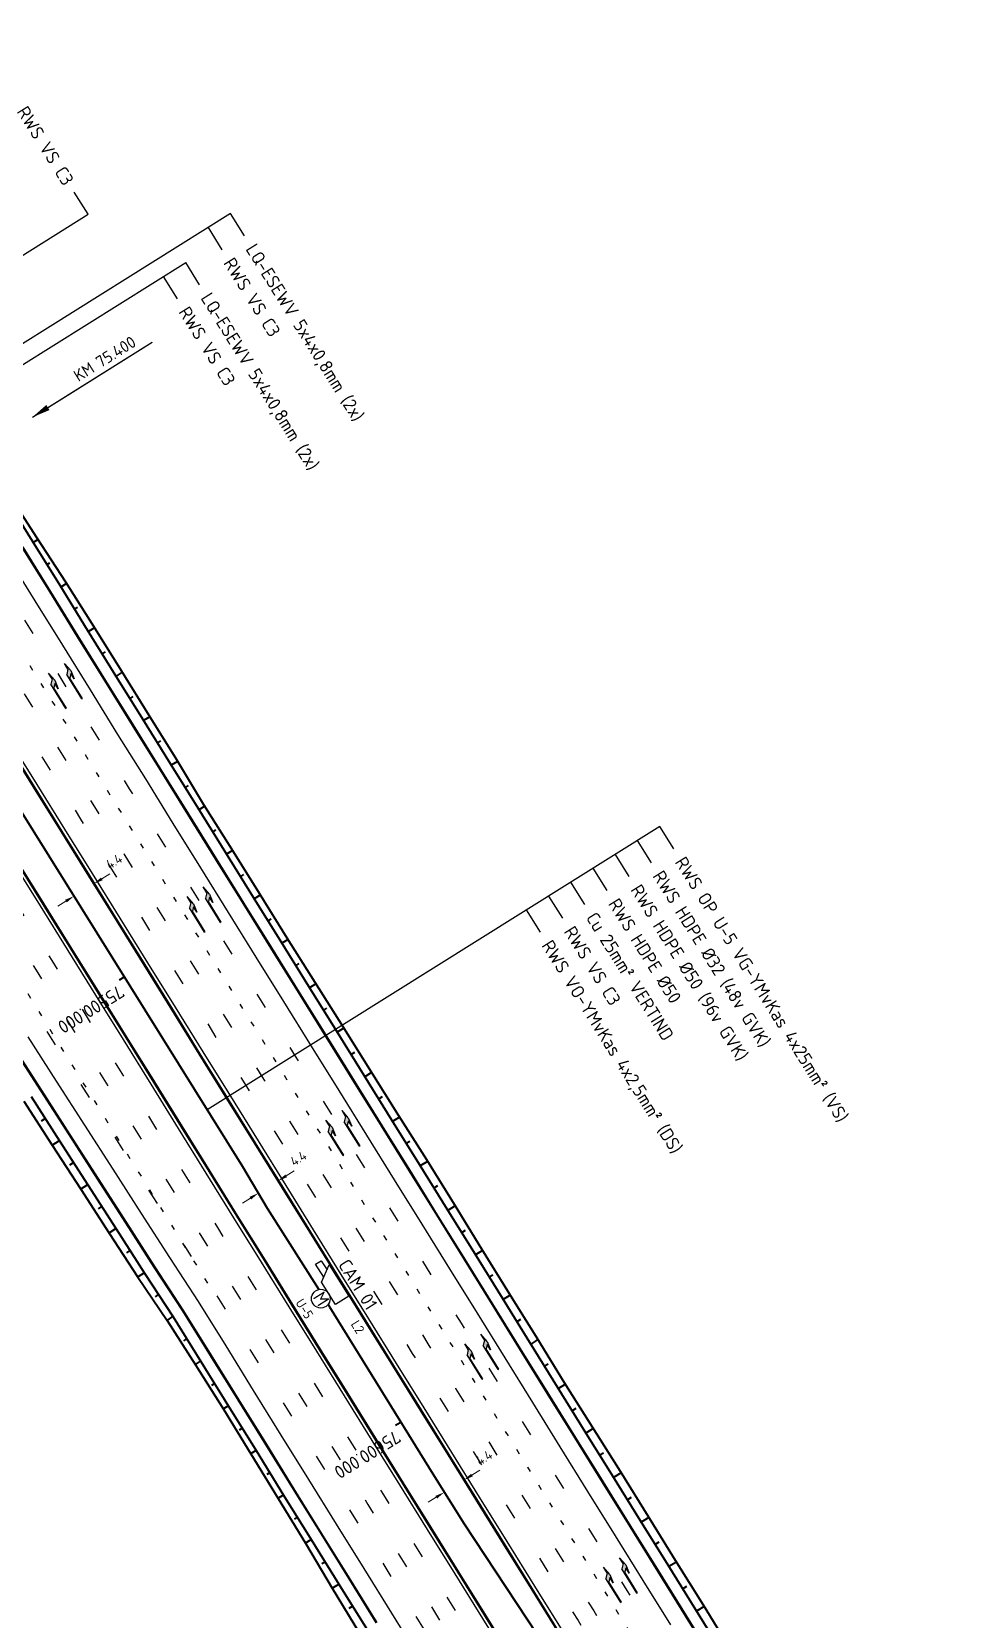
# Model space of a CAD drawing. Header units: metres. Extents: x 134219 to 139178, y 438661 to 444352.
# Drawn here: x 135953.1 to 136130.7, y 442189.7 to 442492.6 of the extents above; entities that cross this region are included whole.
import ezdxf
from ezdxf.enums import TextEntityAlignment as Align

# ---------------------------------------------------------------- set-up
doc = ezdxf.new("R2010")
doc.units = ezdxf.units.M
doc.linetypes.add('13strp', pattern=[4, 1, -3])
doc.linetypes.add('39strp', pattern=[12, 3, -9])
doc.layers.get('DEFPOINTS').update_dxf_attribs({"color": 193})
for name, color, linetype, lineweight in [('N-WE-AM-KILOMETRERING-S', 7, 'Continuous', 25), ('N-WE-KL-ET_LS_OV_KABEL-G', 10, 'KL-LS-OV-N', 35), ('N-WE-KL-ET_LS_OV_KABEL-M', 7, 'Continuous', 18), ('N-WE-KL-ET_LS_OV_KABEL-T25', 7, 'Continuous', 25), ('N-WE-KL-MONITORING-S', 10, 'Continuous', 25), ('N-WE-KL-MONITORING-T18', 1, 'Continuous', 25), ('Utd-ondergr-nw', 8, '13strp', 35), ('X-XX-AL-AANPIJLING-G', 7, 'Continuous', 18), ('X-XX-AL-AANPIJLING-S', 7, 'Continuous', 25)]:
    doc.layers.add(name, color=color, linetype=linetype, lineweight=lineweight)
doc.layers.add('N-WE-KL-MONITORING-T25', color=2, linetype='Continuous')
doc.layers.add('Utd-weg-nw', color=8, linetype='Continuous')
doc.styles.add('alm a2ee v011$0$rtw_iso', font='NLCS-ISO.ttf')
doc.styles.add('ISO18', font='NLCS-ISO.ttf')
doc.styles.add('ISO25', font='NLCS-ISO.ttf')
doc.styles.add('NLCS-ISO', font='NLCS-ISO.ttf')
doc.styles.add('NLCS_18', font='NLCS-ISO.ttf', dxfattribs={"height": 1.8})
doc.linetypes.add('KL-LS-OV-N', pattern='A,4,-1,[103,NLCS.SHX,S=0.75,R=0,X=0,Y=0],-1,4,-1.5,["0V",Standard,S=1,R=0,X=0,Y=-0.5],-3', length=14.5)
doc.dimstyles.new('NLCS_t18_pijl_Dimension_l3_h1', dxfattribs={"dimtxt": 1.8, "dimasz": 1.8, "dimexe": 2, "dimexo": 2, "dimgap": 0.7, "dimtad": 1, "dimdec": 1, "dimzin": 0, "dimdsep": 46, "dimtxsty": 'NLCS_18', "dimcen": 2.5, "dimdle": 2, "dimclrd": 256, "dimclre": 256, "dimclrt": 256, "dimadec": 1, "dimazin": 0, "dimtfac": 1, "dimtdec": 1, "dimtofl": 0, "dimtmove": 1, "dimatfit": 0, "dimfxl": 0, "dimtolj": 1, "dimtzin": 0, "dimlwd": 18, "dimlwe": 18, "dimarcsym": 0})
doc.dimstyles.new('UTD', dxfattribs={"dimtxt": 1.8, "dimasz": 1.8, "dimexe": 0, "dimexo": 0, "dimgap": 0.5, "dimtad": 1, "dimdec": 1, "dimzin": 1, "dimdsep": 46, "dimtxsty": 'ISO18', "dimcen": 2.5, "dimclrd": 256, "dimclre": 256, "dimclrt": 1, "dimadec": 0, "dimazin": 0, "dimtfac": 1, "dimtdec": 1, "dimtmove": 0, "dimatfit": 3, "dimfxl": 0, "dimlwd": -1, "dimlwe": -1, "dimarcsym": 0})

# ---------------------------------------------------------------- blocks, each defined once
blk = doc.blocks.new('Dwm A2 aanvulling$0$pijlre_750')
blk.add_hatch(color=256).paths.add_polyline_path([(5.2, -0.38), (4, -0.38), (5.7, -0.68), (7.5, -0.38), (6.2, -0.38), (5.45, 0.37), (0, 0.37), (0, 0.23), (4.6, 0.23)])
for p, q in [((0, 0.37), (5.45, 0.37)), ((0, 0.37), (0, 0.23)), ((0, 0.23), (4.6, 0.23)), ((5.2, -0.38), (4.6, 0.23)), ((6.2, -0.38), (5.45, 0.37)), ((4, -0.38), (5.2, -0.38)), ((5.7, -0.68), (4, -0.38)), ((5.7, -0.68), (7.5, -0.38)), ((6.2, -0.38), (7.5, -0.38))]:
    blk.add_line(p, q)
blk = doc.blocks.new('SKL-MONITORING_CAMERA_TILT_PAN')
blk.add_lwpolyline([(-3.18, 2.66), (-6.1, 2.66), (-6.1, 3.91), (-4.01, 3.91)])
blk.add_lwpolyline([(2.4, 4.79), (2.4, 1.79), (-2.6, 1.79), (-4.6, 4.79)], close=True)
blk.add_circle((0, 0), 1.79)
at = {"style": 'NLCS-ISO'}
blk.add_text('M', height=2.5, dxfattribs=at).set_placement((-1.1, -1.19))
at = {"layer": 'N-WE-KL-MONITORING-T18', "linetype": 'ByBlock', "style": 'NLCS-ISO'}
blk.add_attdef('GROEPSNUMMER', text='', height=1.8, dxfattribs=at).set_placement((-8.1, -5.79), align=Align.RIGHT)
blk.add_attdef('FASE-AANSLUITING_1', (4.4, -5.79), '', height=1.8, dxfattribs=at)
at = {"layer": 'N-WE-KL-MONITORING-T18', "linetype": 'ByBlock', "style": 'NLCS-ISO', "flags": 1}
for tag, p in [('OMSCHRIJVING_LEGENDA', (-6.1, -13.32)), ('LEVERANCIER', (-6.1, -17.1)), ('LOCATIE', (-6.1, -20.89)), ('TYPE_CAMERA', (-6.1, -24.67)), ('TYPE_PAN/TIL/ZOOM', (-6.1, -28.46)), ('HOOGTE_CAMERAMAST', (-6.1, -32.24)), ('LENGTE_UITHOUDER', (-6.1, -36.02)), ('TYPE_CAMERAMAST', (-6.1, -39.81)), ('BPS-CODERING', (-6.1, -43.59)), ('VOEDINGSPUNT', (-6.1, -47.38)), ('POSITIE_X', (-6.1, -51.16)), ('POSITIE_Y', (-6.1, -54.95)), ('OVERIGE_OPMERKING(EN)_1', (-6.1, -58.73)), ('OVERIGE_OPMERKING(EN)_2', (-6.1, -62.52))]:
    blk.add_attdef(tag, p, '', height=1.8, dxfattribs=at)
at = {"layer": 'N-WE-KL-MONITORING-T25', "linetype": 'ByBlock', "style": 'NLCS-ISO'}
blk.add_attdef('CAMERA-NUMMER', text='', height=2.5, dxfattribs=at).set_placement((-1.85, 3.29), align=Align.MIDDLE)
blk = doc.blocks.new('*D207')
at = {"layer": 'DEFPOINTS', "color": 0, "transparency": 16777216}
for p in [(135964.98, 442330.02), (135961.2, 442327.68), (135961.2, 442327.68)]:
    blk.add_point(p, dxfattribs=at)
at = {"layer": 'N-WE-KL-ET_LS_OV_KABEL-M', "lineweight": 18, "transparency": 16777216}
for p, q in [((135964.98, 442330.02), (135963.92, 442331.72)), ((135961.2, 442327.68), (135960.14, 442329.37))]:
    blk.add_line(p, q, dxfattribs=at)
at = {"layer": 'N-WE-KL-ET_LS_OV_KABEL-M', "linetype": 'Continuous', "lineweight": 18, "transparency": 16777216}
for p, q in [((135966.51, 442330.97), (135968.04, 442331.92)), ((135959.67, 442326.73), (135958.14, 442325.78))]:
    blk.add_line(p, q, dxfattribs=at)
at = {"layer": 'N-WE-KL-ET_LS_OV_KABEL-M', "transparency": 16777216}
for points in [[(135966.35, 442331.23), (135966.67, 442330.72), (135964.98, 442330.02)], [(135959.51, 442326.98), (135959.83, 442326.47), (135961.2, 442327.68)]]:
    blk.add_solid(points, dxfattribs=at)
at = {"layer": 'N-WE-KL-ET_LS_OV_KABEL-M', "transparency": 16777216, "insert": (135968.84, 442334.3), "char_height": 1.8, "attachment_point": 5, "rotation": 31.8363, "style": 'NLCS_18'}
blk.add_mtext('\\A1;4.4', dxfattribs=at)
blk = doc.blocks.new('*D208')
at = {"layer": 'DEFPOINTS', "color": 0, "transparency": 16777216}
for p in [(136000.16, 442273.36), (135996.39, 442271.01), (135996.39, 442271.01)]:
    blk.add_point(p, dxfattribs=at)
at = {"layer": 'N-WE-KL-ET_LS_OV_KABEL-M', "linetype": 'Continuous', "lineweight": 18, "transparency": 16777216}
for p, q in [((136001.69, 442274.3), (136003.22, 442275.25)), ((135994.86, 442270.06), (135993.34, 442269.12))]:
    blk.add_line(p, q, dxfattribs=at)
at = {"layer": 'N-WE-KL-ET_LS_OV_KABEL-M', "lineweight": 18, "transparency": 16777216}
for p, q in [((135996.39, 442271.01), (135995.34, 442272.71)), ((136000.16, 442273.36), (135999.11, 442275.05))]:
    blk.add_line(p, q, dxfattribs=at)
at = {"layer": 'N-WE-KL-ET_LS_OV_KABEL-M', "transparency": 16777216}
for points in [[(136001.54, 442274.56), (136001.85, 442274.05), (136000.16, 442273.36)], [(135994.71, 442270.32), (135995.02, 442269.81), (135996.39, 442271.01)]]:
    blk.add_solid(points, dxfattribs=at)
at = {"layer": 'N-WE-KL-ET_LS_OV_KABEL-M', "transparency": 16777216, "insert": (136004.03, 442277.64), "char_height": 1.8, "attachment_point": 5, "rotation": 31.8363, "style": 'NLCS_18'}
blk.add_mtext('\\A1;4.4', dxfattribs=at)
blk = doc.blocks.new('*D209')
at = {"layer": 'DEFPOINTS', "color": 0, "transparency": 16777216}
for p in [(136035.61, 442216.27), (136031.86, 442213.94), (136031.86, 442213.94)]:
    blk.add_point(p, dxfattribs=at)
at = {"layer": 'N-WE-KL-ET_LS_OV_KABEL-M', "lineweight": 18, "transparency": 16777216}
for p, q in [((136035.61, 442216.27), (136034.55, 442217.97)), ((136031.86, 442213.94), (136030.8, 442215.64))]:
    blk.add_line(p, q, dxfattribs=at)
at = {"layer": 'N-WE-KL-ET_LS_OV_KABEL-M', "linetype": 'Continuous', "lineweight": 18, "transparency": 16777216}
for p, q in [((136037.14, 442217.22), (136038.67, 442218.17)), ((136030.33, 442212.99), (136028.8, 442212.04))]:
    blk.add_line(p, q, dxfattribs=at)
at = {"layer": 'N-WE-KL-ET_LS_OV_KABEL-M', "transparency": 16777216}
for points in [[(136036.98, 442217.47), (136037.3, 442216.97), (136035.61, 442216.27)], [(136030.17, 442213.25), (136030.49, 442212.74), (136031.86, 442213.94)]]:
    blk.add_solid(points, dxfattribs=at)
at = {"layer": 'N-WE-KL-ET_LS_OV_KABEL-M', "transparency": 16777216, "insert": (136039.47, 442220.55), "char_height": 1.8, "attachment_point": 5, "rotation": 31.8363, "style": 'NLCS_18'}
blk.add_mtext('\\A1;4.4', dxfattribs=at)
blk = doc.blocks.new('SAL-AM_KILOMETRERING-SO (1)')
blk.add_lwpolyline([(10, 0), (19, 0), (37, 0)])
at = {"style": 'NLCS-ISO'}
blk.add_text('KM', height=2.25, dxfattribs=at).set_placement((21, 1))
blk.add_attdef('KM', (26, 1), '', height=2.25, dxfattribs=at)

msp = doc.modelspace()

# ---------------------------------------------------------------- linework, layer by layer
at = {"layer": 'N-WE-KL-ET_LS_OV_KABEL-G', "elevation": 1.47, "flags": 128}
for points in [[(135928.56, 442379.97), (135993.39, 442276.1), (135998.09, 442268.15), (136007.91, 442252.63)], [(136009.71, 442249.78), (136009.98, 442249.34), (136029.66, 442217.44), (136035.64, 442207.92), (136051.53, 442183.81), (136063.88, 442163.96), (136083.42, 442134.87), (136087.68, 442128.39), (136098.45, 442110.21), (136094.16, 442107.28)]]:
    msp.add_lwpolyline(points, dxfattribs=at)
at = {"layer": 'Utd-ondergr-nw', "color": 7, "linetype": 'Continuous'}
for p, q in [((135970.68, 442312.16), (135969.83, 442311.63)), ((136023.43, 442227.2), (136022.58, 442226.68))]:
    msp.add_line(p, q, dxfattribs=at)
at = {"layer": 'Utd-ondergr-nw', "linetype": 'Continuous', "flags": 128}
for points in [[(135947.93, 442403.97), (135953.2, 442395.47), (135958.48, 442386.98), (135963.75, 442378.48), (135969.03, 442369.99), (135974.3, 442361.49), (135979.58, 442353), (135984.85, 442344.5), (135990.13, 442336.01), (135995.4, 442327.51), (136000.68, 442319.01), (136005.95, 442310.52), (136011.23, 442302.02), (136016.5, 442293.53), (136021.78, 442285.03), (136027.05, 442276.54), (136032.33, 442268.04), (136037.6, 442259.54), (136042.88, 442251.05), (136048.15, 442242.55), (136053.43, 442234.06), (136058.7, 442225.56), (136063.98, 442217.07), (136069.25, 442208.57), (136074.53, 442200.08), (136079.8, 442191.58), (136085.08, 442183.08)], [(135948.7, 442404.45), (135954.14, 442396.05), (135959.57, 442387.66), (135964.92, 442379.21), (135970.2, 442370.72), (135975.48, 442362.22), (135980.75, 442353.72), (135985.95, 442345.18), (135991.24, 442336.7), (135996.55, 442328.22), (136001.85, 442319.74), (136007.17, 442311.27), (136012.48, 442302.8), (136017.79, 442294.33), (136023.1, 442285.85), (136028.45, 442277.4), (136033.75, 442268.92), (136038.96, 442260.39), (136044.23, 442251.89), (136049.5, 442243.39), (136054.76, 442234.89), (136060.08, 442226.42), (136065.41, 442217.96), (136070.7, 442209.47), (136075.95, 442200.96), (136081.25, 442192.48), (136086.47, 442183.95)], [(135951.29, 442394.29), (135956.57, 442385.79), (135961.84, 442377.3), (135967.12, 442368.8), (135972.39, 442360.31), (135977.67, 442351.81), (135982.94, 442343.31), (135988.22, 442334.82), (135993.49, 442326.32), (135998.77, 442317.83), (136004.04, 442309.33), (136009.32, 442300.84), (136014.59, 442292.34), (136019.87, 442283.84), (136025.14, 442275.35), (136030.42, 442266.85), (136035.69, 442258.36), (136040.97, 442249.86), (136046.24, 442241.37), (136051.51, 442232.87), (136056.79, 442224.38), (136062.06, 442215.88), (136067.34, 442207.38), (136072.61, 442198.89), (136077.89, 442190.39), (136083.16, 442181.9)], [(135951.35, 442394.32), (135956.63, 442385.83), (135961.9, 442377.33), (135967.18, 442368.84), (135972.45, 442360.34), (135977.73, 442351.85), (135983, 442343.35), (135988.28, 442334.86), (135993.55, 442326.36), (135998.83, 442317.86), (136004.1, 442309.37), (136009.37, 442300.87), (136014.65, 442292.38), (136019.92, 442283.88), (136025.2, 442275.39), (136030.47, 442266.89), (136035.75, 442258.39), (136041.02, 442249.9), (136046.3, 442241.4), (136051.57, 442232.91), (136056.85, 442224.41), (136062.12, 442215.92), (136067.4, 442207.42), (136072.67, 442198.93), (136077.95, 442190.43), (136083.22, 442181.93)], [(135954.34, 442395.73), (135953.41, 442395.15)], [(135956.55, 442391.22), (135956.04, 442390.9)], [(135959.77, 442387.33), (135958.68, 442386.65)], [(135961.88, 442382.76), (135961.32, 442382.4)], [(135965.12, 442378.88), (135963.96, 442378.16)], [(135967.18, 442374.27), (135966.59, 442373.91)], [(135970.4, 442370.39), (135969.23, 442369.66)], [(135972.46, 442365.78), (135971.87, 442365.41)], [(135975.68, 442361.9), (135974.5, 442361.17)], [(135948.2, 442357.05), (135953.47, 442348.56), (135958.75, 442340.06), (135964.02, 442331.57), (135969.3, 442323.07), (135974.57, 442314.58), (135979.85, 442306.08), (135985.12, 442297.58), (135990.4, 442289.09), (135995.67, 442280.59), (136000.95, 442272.1), (136006.22, 442263.6), (136011.5, 442255.11), (136016.77, 442246.61), (136022.05, 442238.12), (136027.32, 442229.62), (136032.6, 442221.12), (136037.87, 442212.63), (136043.15, 442204.13), (136048.42, 442195.64), (136053.69, 442187.14)], [(135948.26, 442357.09), (135953.53, 442348.59), (135958.81, 442340.1), (135964.08, 442331.6), (135969.36, 442323.11), (135974.63, 442314.61), (135979.91, 442306.12), (135985.18, 442297.62), (135990.46, 442289.13), (135995.73, 442280.63), (136001.01, 442272.13), (136006.28, 442263.64), (136011.55, 442255.14), (136016.83, 442246.65), (136022.1, 442238.15), (136027.38, 442229.66), (136032.65, 442221.16), (136037.93, 442212.67), (136043.2, 442204.17), (136048.48, 442195.67), (136053.75, 442187.18)], [(135977.73, 442357.28), (135977.14, 442356.92)], [(135980.95, 442353.39), (135979.78, 442352.67)], [(135982.98, 442348.77), (135982.42, 442348.42)], [(135986.15, 442344.86), (135985.05, 442344.17)], [(135988.25, 442340.27), (135987.69, 442339.93)], [(135991.45, 442336.37), (135990.33, 442335.68)], [(135950.06, 442334.67), (135955.33, 442326.17), (135960.61, 442317.67), (135965.88, 442309.18), (135971.15, 442300.68), (135976.43, 442292.19), (135981.7, 442283.69), (135986.98, 442275.2), (135992.25, 442266.7), (135997.53, 442258.21), (136002.8, 442249.71), (136008.08, 442241.21), (136013.35, 442232.72), (136018.63, 442224.22), (136023.9, 442215.73), (136029.18, 442207.23), (136034.45, 442198.74), (136039.73, 442190.24), (136045, 442181.75)], [(135950.11, 442334.7), (135955.39, 442326.21), (135960.66, 442317.71), (135965.94, 442309.22), (135971.21, 442300.72), (135976.49, 442292.22), (135981.76, 442283.73), (135987.04, 442275.23), (135992.31, 442266.74), (135997.59, 442258.24), (136002.86, 442249.75), (136008.14, 442241.25), (136013.41, 442232.76), (136018.69, 442224.26), (136023.96, 442215.76), (136029.24, 442207.27), (136034.51, 442198.77), (136039.79, 442190.28), (136045.06, 442181.78)], [(135993.53, 442331.78), (135992.97, 442331.43)], [(135996.75, 442327.89), (135995.6, 442327.18)], [(135998.82, 442323.3), (135998.24, 442322.94)], [(136002.05, 442319.42), (136000.88, 442318.69)], [(136004.11, 442314.81), (136003.52, 442314.44)], [(136007.37, 442310.95), (136006.15, 442310.19)], [(136009.41, 442306.33), (136008.79, 442305.94)], [(136012.68, 442302.47), (136011.43, 442301.7)], [(135949.5, 442299.01), (135954.9, 442290.59), (135960.3, 442282.17), (135965.7, 442273.76), (135971.1, 442265.34), (135976.5, 442256.92), (135981.97, 442248.54), (135987.24, 442240.05), (135992.52, 442231.55), (135997.79, 442223.06), (136003.07, 442214.56), (136008.34, 442206.06), (136013.62, 442197.57), (136018.89, 442189.07)], [(135949.56, 442299.05), (135954.96, 442290.63), (135960.36, 442282.21), (135965.76, 442273.79), (135971.16, 442265.38), (135976.56, 442256.96), (135982.03, 442248.58), (135987.3, 442240.08), (135992.58, 442231.59), (135997.85, 442223.09), (136003.12, 442214.6), (136008.4, 442206.1), (136013.67, 442197.61), (136018.95, 442189.11)], [(136014.7, 442297.84), (136014.07, 442297.45)], [(136017.99, 442294), (136016.7, 442293.2)], [(135951.66, 442288.58), (135957.03, 442280.14), (135962.49, 442271.76), (135967.95, 442263.38), (135973.42, 442255.01), (135978.98, 442246.69), (135984.4, 442238.28), (135989.71, 442229.81), (135994.95, 442221.29), (136000.19, 442212.78), (136005.36, 442204.21), (136010.49, 442195.63), (136015.7, 442187.09)], [(135953.05, 442289.44), (135958.45, 442281.02), (135963.85, 442272.61), (135969.25, 442264.19), (135974.65, 442255.77), (135980.11, 442247.39), (135985.39, 442238.9), (135990.66, 442230.4), (135995.94, 442221.91), (136001.21, 442213.41), (136006.49, 442204.91), (136011.76, 442196.42), (136017.04, 442187.92)], [(136020, 442289.36), (136019.34, 442288.95)], [(135955.03, 442284.83), (135955.73, 442285.27)], [(136023.31, 442285.53), (136021.98, 442284.71)], [(135957.02, 442280.17), (135958.42, 442281.07)], [(136025.3, 442280.88), (136024.62, 442280.46)], [(135960.43, 442276.42), (135961.12, 442276.87)], [(136028.65, 442277.08), (136027.25, 442276.21)], [(135962.47, 442271.78), (135963.82, 442272.66)], [(136030.6, 442272.4), (136029.89, 442271.96)], [(135965.86, 442268.02), (135966.51, 442268.45)], [(136033.95, 442268.6), (136032.53, 442267.71)], [(135967.93, 442263.41), (135969.21, 442264.24)], [(136035.86, 442263.9), (136035.17, 442263.47)], [(135971.29, 442259.63), (135971.91, 442260.04)], [(136039.17, 442260.06), (136037.8, 442259.22)], [(135973.4, 442255.03), (135974.61, 442255.83)], [(136041.12, 442255.39), (136040.44, 442254.97)], [(135976.76, 442251.26), (135977.34, 442251.65)], [(136044.43, 442251.56), (136043.08, 442250.72)], [(135978.96, 442246.72), (135980.07, 442247.45)], [(136046.39, 442246.89), (136045.72, 442246.48)], [(135982.19, 442242.86), (135982.72, 442243.2)], [(136049.7, 442243.06), (136048.35, 442242.23)], [(135984.38, 442238.32), (135985.36, 442238.94)], [(136051.66, 442238.4), (136050.99, 442237.98)], [(135987.52, 442234.38), (135988, 442234.69)], [(136054.97, 442234.56), (136053.63, 442233.73)], [(135989.69, 442229.84), (135990.64, 442230.44)], [(136056.95, 442229.91), (136056.27, 442229.48)], [(135992.79, 442225.88), (135993.28, 442226.18)], [(136060.29, 442226.1), (136058.9, 442225.24)], [(135994.93, 442221.33), (135995.92, 442221.94)], [(136062.25, 442221.43), (136061.54, 442220.99)], [(135998.05, 442217.38), (135998.56, 442217.69)], [(136065.61, 442217.63), (136064.18, 442216.74)], [(136000.17, 442212.81), (136001.2, 442213.44)], [(136067.54, 442212.94), (136066.82, 442212.49)], [(136003.3, 442208.86), (136003.84, 442209.18)], [(136070.9, 442209.14), (136069.45, 442208.25)], [(136005.33, 442204.25), (136006.48, 442204.93)], [(136072.81, 442204.44), (136072.09, 442204)], [(136008.51, 442200.32), (136009.12, 442200.68)], [(136076.15, 442200.63), (136074.73, 442199.75)], [(136010.47, 442195.67), (136011.75, 442196.44)], [(136078.08, 442195.95), (136077.37, 442195.5)], [(136013.73, 442191.8), (136014.38, 442192.2)], [(136081.45, 442192.15), (136080, 442191.25)]]:
    msp.add_lwpolyline(points, dxfattribs=at)
at = {"layer": 'Utd-weg-nw', "linetype": '13strp', "flags": 128}
for points in [[(135878.92, 442490.6), (135884.2, 442482.11), (135889.47, 442473.61), (135894.75, 442465.12), (135900.02, 442456.62), (135905.3, 442448.13), (135910.57, 442439.63), (135915.85, 442431.13), (135921.12, 442422.64), (135926.4, 442414.14), (135931.67, 442405.65), (135936.95, 442397.15), (135942.22, 442388.66), (135947.5, 442380.16), (135952.77, 442371.67), (135958.05, 442363.17), (135963.32, 442354.67), (135968.6, 442346.18), (135973.87, 442337.68), (135979.15, 442329.19), (135984.42, 442320.69), (135989.7, 442312.2), (135994.97, 442303.7), (136000.25, 442295.2), (136005.52, 442286.71), (136010.8, 442278.21), (136016.07, 442269.72), (136021.35, 442261.22), (136026.62, 442252.73), (136031.9, 442244.23), (136037.17, 442235.74), (136042.45, 442227.24), (136047.72, 442218.74), (136053, 442210.25), (136058.27, 442201.75), (136063.55, 442193.26), (136068.82, 442184.76), (136074.1, 442176.27), (136079.37, 442167.77), (136084.65, 442159.28), (136089.92, 442150.78), (136095.2, 442142.28), (136100.47, 442133.79), (136105.75, 442125.29), (136111.02, 442116.8), (136116.29, 442108.3), (136121.57, 442099.81), (136126.84, 442091.31), (136130.7, 442085.1)], [(135848.99, 442475.59), (135850.59, 442473.01), (135855.87, 442464.52), (135861.14, 442456.02), (135866.41, 442447.52), (135871.69, 442439.03), (135876.96, 442430.53), (135882.24, 442422.04), (135887.51, 442413.54), (135892.79, 442405.05), (135898.06, 442396.55), (135903.34, 442388.06), (135908.61, 442379.56), (135913.89, 442371.06), (135919.16, 442362.57), (135924.44, 442354.07), (135929.71, 442345.58), (135934.99, 442337.08), (135940.26, 442328.59), (135945.54, 442320.09), (135950.81, 442311.6), (135956.09, 442303.1), (135961.36, 442294.6), (135966.64, 442286.11), (135971.91, 442277.61), (135977.19, 442269.12), (135982.46, 442260.62), (135987.74, 442252.13)]]:
    msp.add_lwpolyline(points, dxfattribs=at)
at = {"layer": 'Utd-weg-nw', "linetype": '39strp', "flags": 128}
for points in [[(135882.33, 442492.6), (135887.45, 442484.16), (135892.68, 442475.63), (135897.93, 442467.1), (135903.19, 442458.59), (135908.46, 442450.09), (135912.6, 442443.43), (135913.74, 442441.59), (135919.01, 442433.1), (135924.29, 442424.6), (135929.56, 442416.11), (135934.84, 442407.61), (135940.11, 442399.12), (135945.39, 442390.62), (135950.66, 442382.13), (135955.94, 442373.63), (135961.21, 442365.13), (135966.49, 442356.64), (135971.76, 442348.14), (135977.04, 442339.65), (135982.31, 442331.15), (135987.59, 442322.66), (135992.86, 442314.16), (135998.14, 442305.67), (136003.41, 442297.17), (136008.69, 442288.67), (136013.96, 442280.18), (136019.24, 442271.68), (136024.51, 442263.19), (136029.79, 442254.69), (136035.06, 442246.2), (136040.34, 442237.7), (136045.61, 442229.21), (136050.89, 442220.71), (136056.16, 442212.21), (136061.44, 442203.72), (136066.71, 442195.22), (136071.99, 442186.73), (136077.26, 442178.23), (136082.54, 442169.74), (136087.81, 442161.24), (136093.08, 442152.74), (136098.36, 442144.25), (136103.63, 442135.75), (136108.91, 442127.26), (136114.18, 442118.76), (136119.46, 442110.27)], [(135875.76, 442488.64), (135881.03, 442480.14), (135886.31, 442471.65), (135891.58, 442463.15), (135896.86, 442454.66), (135902.13, 442446.16), (135907.41, 442437.67), (135912.68, 442429.17), (135917.96, 442420.67), (135923.23, 442412.18), (135928.51, 442403.68), (135933.78, 442395.19), (135939.06, 442386.69), (135944.33, 442378.2), (135949.61, 442369.7), (135954.88, 442361.2), (135960.16, 442352.71), (135965.43, 442344.21), (135970.71, 442335.72), (135975.98, 442327.22), (135981.26, 442318.73), (135986.53, 442310.23), (135991.81, 442301.74), (135997.08, 442293.24), (136002.36, 442284.74), (136007.63, 442276.25), (136012.91, 442267.75), (136018.18, 442259.26), (136023.46, 442250.76), (136028.73, 442242.27), (136034.01, 442233.77), (136039.28, 442225.28), (136044.56, 442216.78), (136049.83, 442208.28), (136055.11, 442199.79), (136060.38, 442191.29), (136065.66, 442182.8), (136070.93, 442174.3), (136076.21, 442165.81), (136081.48, 442157.31), (136086.76, 442148.81), (136092.03, 442140.32), (136097.31, 442131.82), (136102.58, 442123.33), (136107.86, 442114.83), (136113.13, 442106.34), (136118.41, 442097.84), (136123.68, 442089.35), (136127.13, 442083.8)], [(135872.78, 442486.79), (135878.06, 442478.3), (135883.33, 442469.8), (135888.61, 442461.31), (135893.88, 442452.81), (135899.16, 442444.31), (135904.43, 442435.82), (135909.71, 442427.32), (135914.98, 442418.83), (135920.26, 442410.33), (135925.53, 442401.84), (135930.81, 442393.34), (135936.08, 442384.85), (135941.36, 442376.35), (135946.63, 442367.85), (135951.91, 442359.36), (135957.18, 442350.86), (135962.46, 442342.37), (135967.73, 442333.87), (135973.01, 442325.38), (135978.28, 442316.88), (135983.56, 442308.38), (135988.83, 442299.89), (135994.11, 442291.39), (135999.38, 442282.9), (136004.66, 442274.4), (136009.93, 442265.91), (136015.21, 442257.41), (136020.48, 442248.92), (136025.76, 442240.42), (136031.03, 442231.92), (136036.31, 442223.43), (136041.58, 442214.93), (136046.86, 442206.44), (136052.13, 442197.94), (136057.41, 442189.45), (136062.68, 442180.95), (136067.96, 442172.46), (136073.23, 442163.96), (136078.51, 442155.46), (136083.78, 442146.97), (136089.06, 442138.47), (136094.33, 442129.98), (136099.61, 442121.48), (136104.88, 442112.99), (136110.16, 442104.49), (136115.43, 442096), (136120.71, 442087.5), (136123.77, 442082.57)], [(135855.13, 442479.4), (135856.73, 442476.82), (135862, 442468.33), (135867.28, 442459.83), (135872.55, 442451.34), (135877.83, 442442.84), (135883.1, 442434.34), (135888.38, 442425.85), (135893.65, 442417.35), (135898.93, 442408.86), (135904.2, 442400.36), (135909.48, 442391.87), (135914.75, 442383.37), (135920.03, 442374.88), (135925.3, 442366.38), (135930.58, 442357.88), (135935.85, 442349.39), (135941.13, 442340.89), (135946.4, 442332.4), (135951.68, 442323.9), (135956.95, 442315.41), (135962.23, 442306.91), (135967.5, 442298.42), (135972.78, 442289.92), (135978.05, 442281.42), (135983.33, 442272.93), (135988.6, 442264.43), (135993.88, 442255.94), (135999.15, 442247.44), (136004.43, 442238.95), (136009.7, 442230.45), (136014.98, 442221.96), (136020.25, 442213.46), (136025.53, 442204.96), (136030.8, 442196.47), (136036.08, 442187.97), (136041.35, 442179.48), (136046.63, 442170.98), (136051.9, 442162.49), (136057.18, 442153.99), (136062.45, 442145.49), (136067.73, 442137), (136073, 442128.5), (136078.28, 442120.01), (136083.55, 442111.51), (136088.83, 442103.02), (136094.1, 442094.52), (136099.38, 442086.03), (136104.65, 442077.53), (136105.64, 442075.94)], [(135852.16, 442477.55), (135853.75, 442474.98), (135859.03, 442466.48), (135864.3, 442457.99), (135869.58, 442449.49), (135874.85, 442440.99), (135880.13, 442432.5), (135885.4, 442424), (135890.68, 442415.51), (135895.95, 442407.01), (135901.23, 442398.52), (135906.5, 442390.02), (135911.78, 442381.53), (135917.05, 442373.03), (135922.33, 442364.53), (135927.6, 442356.04), (135932.88, 442347.54), (135938.15, 442339.05), (135943.43, 442330.55), (135948.7, 442322.06), (135953.98, 442313.56), (135959.25, 442305.06), (135964.53, 442296.57), (135969.8, 442288.07), (135975.08, 442279.58), (135980.35, 442271.08), (135985.63, 442262.59), (135990.9, 442254.09), (135996.18, 442245.6), (136001.45, 442237.1), (136006.73, 442228.6), (136012, 442220.11), (136017.28, 442211.61), (136022.55, 442203.12), (136027.83, 442194.62), (136033.1, 442186.13), (136038.38, 442177.63), (136043.65, 442169.14), (136048.93, 442160.64), (136054.2, 442152.14), (136059.48, 442143.65), (136064.75, 442135.15), (136070.03, 442126.66), (136075.3, 442118.16), (136080.58, 442109.67), (136085.85, 442101.17), (136091.13, 442092.67), (136096.4, 442084.18), (136101.68, 442075.68), (136102.28, 442074.71)], [(135845.86, 442473.57), (135847.46, 442471.07), (135852.86, 442462.65), (135858.26, 442454.23), (135863.66, 442445.82), (135869.06, 442437.4), (135874.46, 442428.98), (135879.86, 442420.56), (135885.26, 442412.15), (135890.66, 442403.73), (135896.06, 442395.31), (135901.46, 442386.89), (135906.86, 442378.47), (135912.26, 442370.06), (135917.66, 442361.64), (135923.06, 442353.22), (135928.46, 442344.8), (135933.86, 442336.38), (135939.27, 442327.97), (135944.67, 442319.55), (135950.07, 442311.13), (135955.47, 442302.71), (135960.87, 442294.29), (135966.27, 442285.88), (135971.67, 442277.46), (135977.07, 442269.04), (135982.47, 442260.62), (135987.93, 442252.24), (135993.2, 442243.75), (135998.48, 442235.25), (136003.75, 442226.76), (136009.03, 442218.26), (136014.3, 442209.77), (136019.58, 442201.27), (136024.85, 442192.78), (136030.13, 442184.28), (136035.4, 442175.78), (136040.68, 442167.29), (136045.95, 442158.79), (136051.23, 442150.3), (136056.5, 442141.8), (136061.78, 442133.31), (136067.05, 442124.81), (136072.33, 442116.32), (136077.6, 442107.82), (136082.88, 442099.32), (136088.15, 442090.83), (136093.43, 442082.33), (136098.7, 442073.84), (136098.92, 442073.48)]]:
    msp.add_lwpolyline(points, dxfattribs=at)
at = {"layer": 'Utd-weg-nw', "linetype": 'Continuous', "flags": 128}
for points in [[(135948.45, 442392.52), (135953.72, 442384.02), (135959, 442375.53), (135964.27, 442367.03), (135969.54, 442358.54), (135974.82, 442350.04), (135980.09, 442341.55), (135985.37, 442333.05), (135990.64, 442324.56), (135995.92, 442316.06), (136001.19, 442307.56), (136006.47, 442299.07), (136011.74, 442290.57), (136017.02, 442282.08), (136022.29, 442273.58), (136027.57, 442265.09), (136032.84, 442256.59), (136038.12, 442248.1), (136043.39, 442239.6), (136048.67, 442231.1), (136053.94, 442222.61), (136059.22, 442214.11), (136064.49, 442205.62), (136069.77, 442197.12), (136075.04, 442188.63)], [(135948.85, 442357.46), (135954.13, 442348.96), (135959.4, 442340.47), (135964.68, 442331.97), (135969.95, 442323.48), (135975.23, 442314.98), (135980.5, 442306.49), (135985.77, 442297.99), (135991.05, 442289.49), (135996.32, 442281), (136001.6, 442272.5), (136006.87, 442264.01), (136012.15, 442255.51), (136017.42, 442247.02), (136022.7, 442238.52), (136027.97, 442230.03), (136033.25, 442221.53), (136038.52, 442213.03), (136043.8, 442204.54), (136049.07, 442196.04), (136054.35, 442187.55)], [(135949.46, 442334.3), (135954.74, 442325.8), (135960.01, 442317.31), (135965.29, 442308.81), (135970.56, 442300.31), (135975.84, 442291.82), (135981.11, 442283.32), (135986.39, 442274.83), (135991.66, 442266.33), (135996.93, 442257.84), (136002.21, 442249.34), (136007.48, 442240.85), (136012.76, 442232.35), (136018.03, 442223.85), (136023.31, 442215.36), (136028.58, 442206.86), (136033.86, 442198.37), (136039.13, 442189.87), (136044.41, 442181.38)], [(135952.41, 442300.81), (135957.81, 442292.4), (135963.21, 442283.98), (135968.61, 442275.56), (135974.01, 442267.14), (135979.41, 442258.72), (135984.87, 442250.35), (135990.15, 442241.85), (135995.42, 442233.35), (136000.7, 442224.86), (136005.97, 442216.36), (136011.25, 442207.87), (136016.52, 442199.37), (136021.8, 442190.88), (136027.07, 442182.38)]]:
    msp.add_lwpolyline(points, dxfattribs=at)
at = {"layer": 'X-XX-AL-AANPIJLING-S'}
for p, q in [((135963.92, 442457.78), (135961.27, 442462.02)), ((135928.13, 442435.38), (135963.92, 442457.78)), ((135991.09, 442457.9), (135935.68, 442423.22)), ((135993.75, 442453.66), (135991.09, 442457.9)), ((135989.51, 442451.01), (135986.85, 442455.25)), ((135985.17, 442444.32), (135982.52, 442448.56)), ((135980.93, 442441.67), (135978.28, 442445.91)), ((136073, 442340.96), (135986.64, 442286.91)), ((136075.65, 442336.72), (136073, 442340.96)), ((136067.17, 442331.41), (136064.52, 442335.65)), ((136071.41, 442334.06), (136068.76, 442338.3)), ((136062.93, 442328.76), (136060.28, 442333)), ((136058.69, 442326.11), (136056.04, 442330.35)), ((136054.46, 442323.46), (136051.8, 442327.69)), ((136050.22, 442320.8), (136047.56, 442325.04))]:
    msp.add_line(p, q, dxfattribs=at)
msp.add_lwpolyline([(135928.08, 442409.44), (135925.81, 442413.07), (135982.52, 442448.56)], dxfattribs=at)

# ---------------------------------------------------------------- block references
at = {"layer": 'N-WE-AM-KILOMETRERING-S'}
ref = msp.add_blockref('SAL-AM_KILOMETRERING-SO (1)', (135944.79, 442413.75), dxfattribs=dict(at, rotation=32.03792881487949))
ref.add_attrib('KM', '75.400', (135966.29, 442428.39), dxfattribs={"layer": 'N-WE-KL-MONITORING-T25', "height": 2.25, "rotation": 32.0379, "style": 'ISO25'})
at = {"layer": 'N-WE-KL-MONITORING-S'}
ref = msp.add_blockref('SKL-MONITORING_CAMERA_TILT_PAN', (136008.3, 442250.88, 2.74), dxfattribs=dict(at, rotation=302.0556483754066))
ref.add_attrib('CAMERA-NUMMER', 'CAM 01', (136011.53, 442257.37, 2.74), dxfattribs={"layer": 'N-WE-KL-MONITORING-T25', "height": 2.5, "rotation": 302.0379, "style": 'ISO25'})
ref.add_attrib('FASE-AANSLUITING_1', 'L2', (136013.95, 442246.02, 2.74), dxfattribs={"layer": 'N-WE-KL-MONITORING-T18', "height": 1.8, "rotation": 302.0379, "style": 'ISO18'})
ref.add_attrib('GROEPSNUMMER', 'U-5', (136003.38, 442250.13, 2.74), dxfattribs={"layer": 'N-WE-KL-MONITORING-T18', "height": 1.8, "rotation": 302.0379, "style": 'ISO18'})
at = {"layer": 'Utd-weg-nw', "linetype": 'Continuous', "rotation": 121.8350477341934}
for p in [(135963.01, 442365.51), (135959.96, 442363.66), (135986.44, 442321.01), (135989.5, 442322.85), (136012.91, 442278.37), (136015.98, 442280.19), (136039.39, 442235.72), (136042.47, 442237.53), (136065.87, 442193.08), (136068.95, 442194.88)]:
    msp.add_blockref('Dwm A2 aanvulling$0$pijlre_750', p, dxfattribs=at)

# ---------------------------------------------------------------- texts
at = {"layer": 'N-WE-KL-ET_LS_OV_KABEL-T25', "style": 'NLCS-ISO'}
msp.add_text('RWS VS C3', height=2.5, rotation=302.0379, dxfattribs=at).set_placement((135960.25, 442463.65), align=Align.MIDDLE_RIGHT)
for s, p in [('LQ-ESEWV 5x4x0,8mm (2x)', (135994.92, 442451.79)), ('RWS VS C3', (135990.68, 442449.14)), ('LQ-ESEWV 5x4x0,8mm (2x)', (135986.34, 442442.45)), ('RWS VS C3', (135982.1, 442439.8)), ('RWS HDPE Ø32 (48v GVK)', (136072.58, 442332.19)), ('RWS OP U-5 VG-YMvKas 4x25mm² (VS)', (136076.82, 442334.84)), ('RWS HDPE Ø50 (96v GVK)', (136068.34, 442329.54)), ('RWS HDPE Ø50', (136064.1, 442326.89)), ('Cu 25mm² VERTIND', (136059.87, 442324.23)), ('RWS VS C3', (136055.63, 442321.58)), ('RWS VO-YMvKas 4x2,5mm² (DS)', (136051.39, 442318.93))]:
    msp.add_text(s, height=2.5, rotation=302.0379, dxfattribs=at).set_placement(p, align=Align.MIDDLE_LEFT)
at = {"layer": 'Utd-ondergr-nw', "color": 7, "style": 'alm a2ee v011$0$rtw_iso'}
for s, p in [('75500.000', (135969.74, 442310.84)), ('75600.000', (136022.48, 442225.88))]:
    msp.add_text(s, height=2.5, rotation=211.8363, dxfattribs=at).set_placement(p)

# ---------------------------------------------------------------- dimensions: what is measured, and where the dimension line sits
at = {"layer": 'N-WE-KL-ET_LS_OV_KABEL-M'}
for base, p1, p2, picture, middle in [((135961.2, 442327.68), (135964.98, 442330.02), (135961.2, 442327.68), '*D207', (135969.69, 442332.94)), ((135996.39, 442271.01), (136000.16, 442273.36), (135996.39, 442271.01), '*D208', (136004.87, 442276.28)), ((136031.86, 442213.94), (136035.61, 442216.27), (136031.86, 442213.94), '*D209', (136040.32, 442219.19))]:
    dim = msp.add_linear_dim(base=base, p1=p1, p2=p2, angle=211.8363, dimstyle='NLCS_t18_pijl_Dimension_l3_h1', dxfattribs=at)
    dim.commit()
    dim.dimension.update_dxf_attribs({"geometry": picture, "text_midpoint": middle, "dimtype": 161})

# ---------------------------------------------------------------- leaders
at = {"layer": 'X-XX-AL-AANPIJLING-G'}
msp.add_leader([(135953.26, 442419.05), (135976.15, 442433.38)], dimstyle='UTD', override={"dimasz": 3.5, "dimfxl": 0}, dxfattribs=at)

doc.saveas('drawing.dxf')
